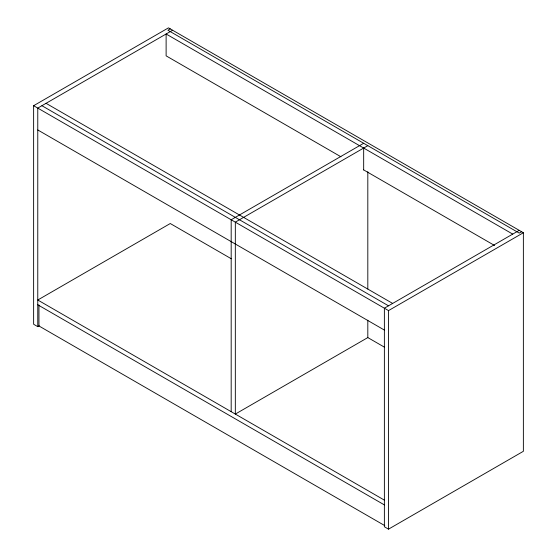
<?xml version="1.0" encoding="UTF-8"?>
<svg xmlns="http://www.w3.org/2000/svg" width="557" height="557" viewBox="0 0 557 557"><rect width="100%" height="100%" fill="white"/><g stroke="black" fill="none" stroke-linecap="round" stroke-linejoin="round"><path stroke-width="0.84" d="M39.275 325.782L37.772 326.653L33.629 324.258L33.629 105.705L168.486 27.85L523.371 232.742L523.371 451.295L388.514 529.15L384.372 526.762L384.372 308.209L519.228 230.347M170.261 28.873L167.894 30.238L519.228 233.084L521.596 231.712M172.628 30.238L37.772 108.1L37.772 326.653M363.672 143.274L231.183 219.764L231.183 411.679M367.815 145.662L235.326 222.152L235.326 414.074L367.815 337.577L367.815 320.212M33.629 105.705L388.514 310.597L523.371 232.742M512.725 234.107L166.118 33.998L166.118 55.853L340.926 156.775M363.533 169.829L494.637 245.519M46.05 103.317L392.657 303.426M41.914 105.705L388.514 305.814M37.772 129.955L384.372 330.064M231.294 258.761L170.261 223.524L37.772 300.014L384.372 500.123M367.676 337.5L384.253 347.067M37.772 304.797L384.372 504.907M384.803 525.641L38.955 325.97L38.955 304.951M388.514 310.597L388.514 529.15M367.815 171.716L367.815 288.992M363.672 148.051L363.672 169.906"/></g></svg>
